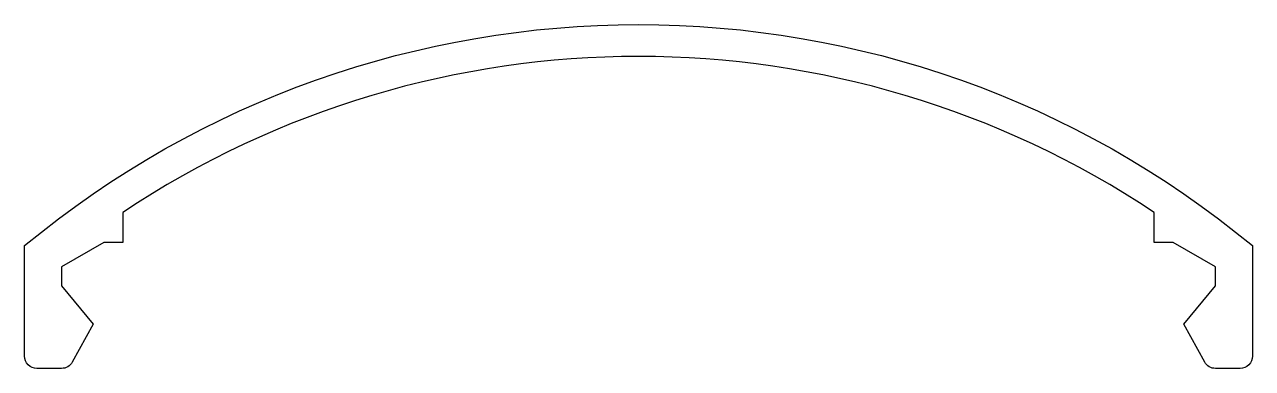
# Model space of a CAD drawing. Extents: x 846.6 to 896.6, y -49 to -35.
import ezdxf

# ---------------------------------------------------------------- set-up
doc = ezdxf.new("R2010")
doc.units = 0
doc.header["$LTSCALE"] = 15
doc.layers.add('290304SEND', color=182, linetype='CONTINUOUS')

msp = doc.modelspace()

# ---------------------------------------------------------------- linework, layer by layer
at = {"layer": '290304SEND', "color": 0}
msp.add_lwpolyline([(894.641, -48.738), (893.784, -47.188), (895.084, -45.638), (895.084, -44.862), (893.358, -43.866), (892.584, -43.866), (892.584, -42.641, 0.302162), (850.584, -42.641), (850.584, -43.866), (849.81, -43.866), (848.084, -44.862), (848.084, -45.638), (849.384, -47.188), (848.527, -48.738, -0.272896), (848.089, -48.996), (847.084, -48.996, -0.414214), (846.584, -48.496), (846.584, -43.996, -0.36), (896.584, -43.996), (896.584, -48.496, -0.414214), (896.084, -48.996), (895.079, -48.996, -0.272896)], format="xyb", close=True, dxfattribs=at)

doc.saveas('drawing.dxf')
